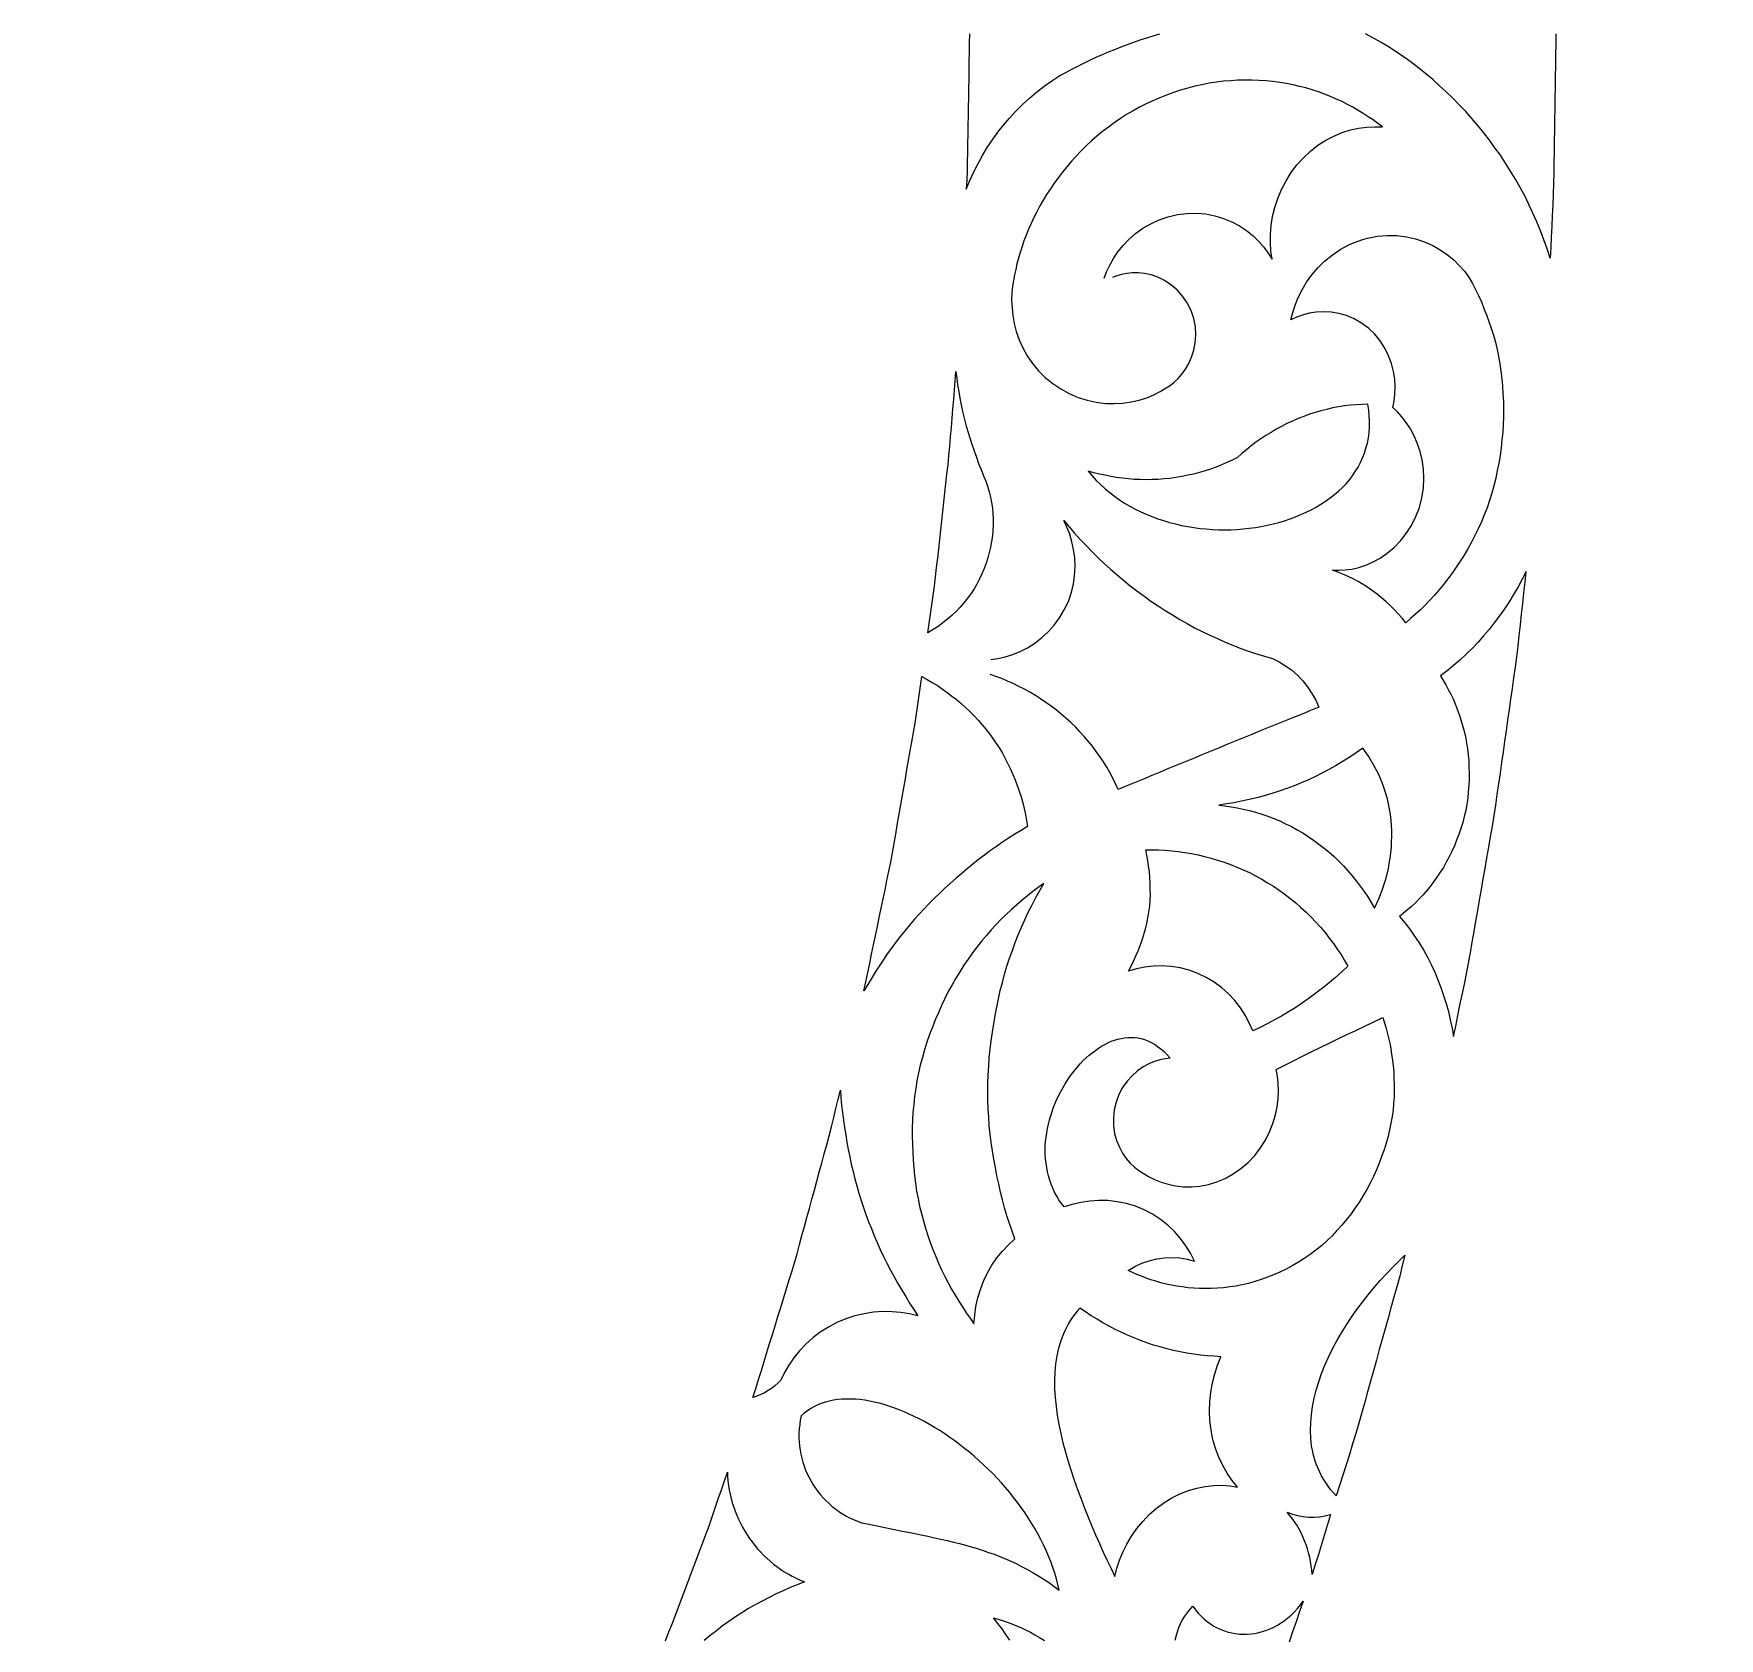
# Model space of a CAD drawing. Extents: x -1903 to -234, y -575 to 545.
# Drawn here: x -988.5 to -816.3, y -178.6 to -14.8 of the extents above; entities that cross this region are included whole.
import ezdxf

# ---------------------------------------------------------------- set-up
doc = ezdxf.new("R2010")
doc.units = 0
doc.layers.add('LAYER_1', color=18, linetype='CONTINUOUS')

msp = doc.modelspace()

# ---------------------------------------------------------------- linework, layer by layer
at = {"layer": 'LAYER_1'}
msp.add_lwpolyline([(-1342.91, 545.22, 0.414214), (-1902.91, -14.78, 0.414214), (-1342.91, -574.78, 0.414214), (-782.91, -14.78, 0.414214)], format="xyb", close=True, dxfattribs=at)
for points in [[(-892.91, -14.79), (-892.92, -15.72), (-892.94, -16.65), (-892.95, -17.59), (-892.97, -18.52), (-892.98, -19.45), (-893, -20.38), (-893.01, -21.32), (-893.03, -22.25), (-893.04, -23.18), (-893.06, -24.11), (-893.07, -25.05), (-893.09, -25.98), (-893.1, -26.91), (-893.12, -27.85), (-893.13, -28.78), (-893.17, -29.71), (-893.22, -30.64), (-892.85, -29.76), (-892.44, -28.9), (-892.02, -28.05), (-891.57, -27.22), (-891.08, -26.41), (-890.56, -25.62), (-890.01, -24.85), (-889.42, -24.11), (-888.81, -23.39), (-888.16, -22.69), (-887.48, -22.01), (-886.77, -21.37), (-886.04, -20.75), (-885.28, -20.15), (-884.49, -19.59), (-883.67, -19.06), (-883.06, -18.73), (-882.45, -18.4), (-881.83, -18.09), (-881.21, -17.78), (-880.59, -17.48), (-879.96, -17.19), (-879.32, -16.91), (-878.69, -16.63), (-878.05, -16.38), (-877.4, -16.12), (-876.75, -15.88), (-876.1, -15.63), (-875.45, -15.41), (-874.79, -15.19), (-874.13, -14.99), (-873.47, -14.78)], [(-833.01, -14.79), (-833.02, -15.88), (-833.04, -16.97), (-833.06, -18.06), (-833.07, -19.16), (-833.09, -20.25), (-833.11, -21.34), (-833.13, -22.43), (-833.14, -23.52), (-833.16, -24.61), (-833.18, -25.71), (-833.19, -26.8), (-833.21, -27.89), (-833.23, -28.98), (-833.25, -30.07), (-833.27, -31.16), (-833.33, -32.25), (-833.38, -33.34), (-833.43, -34.43), (-833.48, -35.52), (-833.53, -36.61), (-833.58, -37.7), (-833.9, -36.76), (-834.24, -35.83), (-834.59, -34.91), (-834.96, -34), (-835.35, -33.1), (-835.76, -32.22), (-836.19, -31.35), (-836.64, -30.49), (-837.12, -29.65), (-837.63, -28.82), (-838.15, -28), (-838.68, -27.2), (-839.23, -26.42), (-839.8, -25.65), (-840.38, -24.89), (-840.98, -24.16), (-841.6, -23.44), (-842.22, -22.73), (-842.87, -22.04), (-843.52, -21.37), (-844.2, -20.72), (-844.88, -20.09), (-845.58, -19.47), (-846.29, -18.87), (-847.02, -18.29), (-847.76, -17.73), (-848.51, -17.19), (-849.27, -16.67), (-850.05, -16.17), (-850.84, -15.69), (-851.64, -15.23), (-852.46, -14.78)], [(-879.14, -39.76), (-878.89, -39.09), (-878.57, -38.42), (-878.19, -37.74), (-877.74, -37.06), (-877.21, -36.41), (-876.61, -35.78), (-875.93, -35.19), (-875.19, -34.65), (-874.37, -34.18), (-873.51, -33.78), (-872.59, -33.47), (-871.65, -33.25), (-870.69, -33.13), (-869.72, -33.11), (-868.77, -33.19), (-867.84, -33.37), (-866.94, -33.64), (-866.1, -33.99), (-865.32, -34.41), (-864.6, -34.89), (-863.94, -35.43), (-863.36, -35.99), (-862.84, -36.59), (-862.39, -37.2), (-862, -37.82), (-862.11, -37), (-862.17, -36.15), (-862.17, -35.27), (-862.1, -34.36), (-861.95, -33.44), (-861.72, -32.52), (-861.41, -31.6), (-861.03, -30.69), (-860.56, -29.81), (-860.04, -28.97), (-859.45, -28.17), (-858.79, -27.44), (-858.08, -26.77), (-857.31, -26.17), (-856.51, -25.66), (-855.69, -25.23), (-854.84, -24.88), (-853.99, -24.61), (-853.15, -24.43), (-852.32, -24.32), (-851.51, -24.28), (-850.73, -24.3), (-851.2, -23.95), (-851.67, -23.59), (-852.17, -23.26), (-852.68, -22.92), (-853.21, -22.61), (-853.74, -22.29), (-854.3, -22), (-854.85, -21.71), (-855.44, -21.45), (-856.03, -21.18), (-856.64, -20.95), (-857.25, -20.72), (-857.89, -20.52), (-858.53, -20.32), (-859.19, -20.16), (-859.85, -19.99), (-860.53, -19.87), (-861.21, -19.75), (-861.91, -19.67), (-862.61, -19.58), (-863.32, -19.55), (-864.04, -19.51), (-864.76, -19.52), (-865.49, -19.53), (-866.22, -19.58), (-866.95, -19.64), (-867.68, -19.74), (-868.42, -19.84), (-869.15, -19.99), (-869.88, -20.15), (-870.61, -20.34), (-871.34, -20.54), (-872.05, -20.79), (-872.77, -21.04), (-873.47, -21.33), (-874.17, -21.62), (-874.85, -21.95), (-875.53, -22.29), (-876.19, -22.66), (-876.85, -23.04), (-877.48, -23.45), (-878.11, -23.87), (-878.71, -24.32), (-879.31, -24.77), (-879.88, -25.25), (-880.44, -25.73), (-880.97, -26.23), (-881.5, -26.74), (-882, -27.27), (-882.49, -27.8), (-882.94, -28.36), (-883.39, -28.91), (-883.81, -29.47), (-884.24, -30.04), (-884.63, -30.62), (-885.02, -31.2), (-885.37, -31.79), (-885.72, -32.37), (-886.03, -32.96), (-886.34, -33.56), (-886.61, -34.15), (-886.88, -34.74), (-887.11, -35.34), (-887.34, -35.93), (-887.53, -36.52), (-887.73, -37.11), (-887.89, -37.69), (-888.05, -38.28), (-888.17, -38.85), (-888.3, -39.42), (-888.4, -39.99), (-888.49, -40.55), (-888.56, -41.26), (-888.59, -42), (-888.55, -42.77), (-888.47, -43.56), (-888.33, -44.38), (-888.12, -45.2), (-887.83, -46.04), (-887.45, -46.86), (-887, -47.67), (-886.46, -48.45), (-885.84, -49.2), (-885.15, -49.88), (-884.39, -50.51), (-883.57, -51.06), (-882.7, -51.53), (-881.8, -51.92), (-880.88, -52.21), (-879.95, -52.42), (-879.02, -52.53), (-878.11, -52.56), (-877.23, -52.51), (-876.38, -52.39), (-875.57, -52.2), (-874.8, -51.95), (-874.08, -51.66), (-873.41, -51.32), (-872.8, -50.95), (-872.4, -50.69), (-872, -50.37), (-871.6, -49.99), (-871.21, -49.55), (-870.85, -49.04), (-870.51, -48.46), (-870.22, -47.81), (-869.99, -47.1), (-869.84, -46.34), (-869.78, -45.53), (-869.82, -44.7), (-869.99, -43.86), (-870.27, -43.05), (-870.66, -42.28), (-871.14, -41.57), (-871.7, -40.94), (-872.32, -40.41), (-872.98, -39.98), (-873.66, -39.65), (-874.34, -39.42), (-875.01, -39.28), (-875.66, -39.21), (-876.27, -39.21), (-876.84, -39.27), (-877.37, -39.37), (-877.85, -39.51), (-878.29, -39.68)], [(-890.72, -78.69), (-889.99, -78.58), (-889.24, -78.42), (-888.48, -78.18), (-887.72, -77.87), (-886.97, -77.48), (-886.23, -77.02), (-885.53, -76.47), (-884.86, -75.86), (-884.25, -75.17), (-883.69, -74.42), (-883.21, -73.62), (-882.8, -72.78), (-882.51, -71.9), (-882.29, -71), (-882.16, -70.1), (-882.12, -69.2), (-882.15, -68.32), (-882.26, -67.47), (-882.43, -66.66), (-882.66, -65.89), (-882.94, -65.17), (-883.26, -64.5), (-882.71, -65.15), (-882.16, -65.8), (-881.58, -66.43), (-880.99, -67.06), (-880.38, -67.68), (-879.77, -68.29), (-879.14, -68.88), (-878.5, -69.47), (-877.83, -70.04), (-877.17, -70.6), (-876.48, -71.15), (-875.79, -71.69), (-875.08, -72.2), (-874.37, -72.72), (-873.64, -73.2), (-872.91, -73.69), (-872.16, -74.14), (-871.42, -74.59), (-870.66, -75.01), (-869.9, -75.44), (-869.13, -75.82), (-868.36, -76.21), (-867.57, -76.56), (-866.79, -76.92), (-865.99, -77.23), (-865.2, -77.55), (-864.39, -77.83), (-863.59, -78.11), (-862.77, -78.36), (-861.96, -78.6), (-861.28, -78.93), (-860.62, -79.32), (-859.99, -79.77), (-859.4, -80.29), (-858.85, -80.86), (-858.36, -81.48), (-857.92, -82.15), (-857.54, -82.84), (-857.22, -83.56), (-858.07, -83.91), (-858.93, -84.26), (-859.79, -84.61), (-860.65, -84.95), (-861.5, -85.29), (-862.36, -85.63), (-863.21, -85.99), (-864.07, -86.34), (-864.92, -86.69), (-865.77, -87.03), (-866.62, -87.38), (-867.47, -87.73), (-868.32, -88.08), (-869.17, -88.43), (-870.01, -88.79), (-870.86, -89.14), (-871.71, -89.49), (-872.57, -89.83), (-873.42, -90.19), (-874.28, -90.54), (-875.13, -90.9), (-875.99, -91.25), (-876.84, -91.6), (-877.7, -91.95), (-877.98, -91.37), (-878.25, -90.8), (-878.57, -90.24), (-878.88, -89.68), (-879.22, -89.14), (-879.57, -88.59), (-879.95, -88.07), (-880.34, -87.54), (-880.76, -87.04), (-881.18, -86.54), (-881.63, -86.06), (-882.08, -85.58), (-882.56, -85.13), (-883.04, -84.68), (-883.54, -84.26), (-884.04, -83.84), (-884.56, -83.45), (-885.09, -83.07), (-885.63, -82.71), (-886.17, -82.36), (-886.73, -82.04), (-887.29, -81.71), (-887.86, -81.43), (-888.43, -81.14), (-889.01, -80.89), (-889.6, -80.64), (-890.19, -80.43), (-890.78, -80.21)], [(-923.93, -178.9), (-923.59, -178), (-923.24, -177.09), (-922.9, -176.19), (-922.56, -175.28), (-922.22, -174.38), (-921.88, -173.48), (-921.54, -172.57), (-921.2, -171.67), (-920.86, -170.77), (-920.51, -169.86), (-920.17, -168.96), (-919.83, -168.05), (-919.49, -167.15), (-919.18, -166.24), (-918.87, -165.32), (-918.55, -164.41), (-918.24, -163.49), (-917.93, -162.58), (-917.62, -161.67), (-917.6, -162.13), (-917.56, -162.58), (-917.5, -163.04), (-917.43, -163.49), (-917.34, -163.93), (-917.24, -164.37), (-917.12, -164.81), (-916.98, -165.24), (-916.83, -165.66), (-916.66, -166.08), (-916.48, -166.49), (-916.28, -166.9), (-916.07, -167.3), (-915.85, -167.69), (-915.61, -168.07), (-915.35, -168.44), (-915.09, -168.81), (-914.82, -169.16), (-914.53, -169.5), (-914.23, -169.83), (-913.92, -170.16), (-913.6, -170.47), (-913.26, -170.77), (-912.92, -171.06), (-912.56, -171.33), (-912.19, -171.6), (-911.81, -171.85), (-911.42, -172.08), (-911.01, -172.31), (-910.6, -172.51), (-910.18, -172.71), (-909.75, -172.89), (-910.48, -173.18), (-911.21, -173.47), (-911.93, -173.79), (-912.65, -174.12), (-913.36, -174.48), (-914.07, -174.84), (-914.77, -175.23), (-915.46, -175.62), (-916.13, -176.05), (-916.81, -176.47), (-917.46, -176.93), (-918.12, -177.39), (-918.75, -177.88), (-919.38, -178.37), (-919.99, -178.88)], [(-871.88, -178.85), (-871.73, -178.19), (-871.51, -177.55), (-871.23, -176.94), (-870.89, -176.37), (-870.5, -175.85), (-870.08, -175.38), (-869.82, -175.74), (-869.54, -176.08), (-869.25, -176.39), (-868.94, -176.68), (-868.62, -176.94), (-868.29, -177.18), (-867.95, -177.4), (-867.6, -177.59), (-867.23, -177.75), (-866.86, -177.89), (-866.49, -178.01), (-866.1, -178.1), (-865.72, -178.17), (-865.33, -178.21), (-864.93, -178.23), (-864.54, -178.22), (-864.14, -178.19), (-863.74, -178.14), (-863.35, -178.06), (-862.96, -177.96), (-862.57, -177.83), (-862.18, -177.68), (-861.81, -177.5), (-861.43, -177.3), (-861.07, -177.08), (-860.71, -176.83), (-860.37, -176.56), (-860.03, -176.27), (-859.71, -175.95), (-859.4, -175.61), (-859.1, -175.24), (-858.82, -174.85), (-859.18, -175.9), (-859.54, -176.95), (-859.89, -177.99), (-860.25, -179.04)], [(-888.78, -178.83), (-889.17, -178.25), (-889.57, -177.67), (-890, -177.12), (-890.43, -176.56), (-889.51, -176.83), (-888.58, -177.16), (-888.11, -177.36), (-887.64, -177.56), (-887.16, -177.79), (-886.68, -178.02), (-886.21, -178.29), (-885.73, -178.56), (-885.25, -178.86)]]:
    msp.add_lwpolyline(points, dxfattribs=at)
for points in [[(-860.06, -44.01), (-859.88, -43.26), (-859.63, -42.49), (-859.32, -41.71), (-858.93, -40.94), (-858.47, -40.17), (-857.94, -39.41), (-857.32, -38.69), (-856.63, -38.01), (-855.86, -37.38), (-855.03, -36.83), (-854.14, -36.35), (-853.67, -36.15), (-853.2, -35.95), (-852.72, -35.81), (-852.23, -35.66), (-851.73, -35.56), (-851.24, -35.47), (-850.74, -35.42), (-850.24, -35.38), (-849.24, -35.39), (-848.27, -35.51), (-847.33, -35.73), (-846.44, -36.03), (-845.59, -36.4), (-844.81, -36.85), (-844.09, -37.35), (-843.43, -37.89), (-842.84, -38.47), (-842.31, -39.08), (-841.85, -39.7), (-841.53, -40.3), (-841.21, -40.9), (-840.91, -41.53), (-840.62, -42.17), (-840.35, -42.83), (-840.08, -43.49), (-839.84, -44.18), (-839.6, -44.86), (-839.38, -45.57), (-839.17, -46.29), (-839.01, -47.02), (-838.86, -47.75), (-838.74, -48.5), (-838.62, -49.25), (-838.54, -50.02), (-838.46, -50.78), (-838.41, -51.56), (-838.37, -52.34), (-838.37, -53.12), (-838.36, -53.91), (-838.4, -54.7), (-838.44, -55.48), (-838.52, -56.27), (-838.59, -57.06), (-838.71, -57.85), (-838.83, -58.63), (-838.99, -59.4), (-839.14, -60.18), (-839.34, -60.94), (-839.54, -61.7), (-839.78, -62.45), (-840.04, -63.19), (-840.33, -63.92), (-840.62, -64.64), (-840.95, -65.34), (-841.28, -66.03), (-841.64, -66.71), (-842, -67.38), (-842.39, -68.02), (-842.78, -68.66), (-843.19, -69.27), (-843.61, -69.88), (-844.05, -70.46), (-844.48, -71.04), (-844.94, -71.58), (-845.4, -72.12), (-845.88, -72.62), (-846.35, -73.13), (-846.84, -73.6), (-847.33, -74.06), (-847.84, -74.5), (-848.34, -74.93), (-848.72, -74.47), (-849.1, -74.02), (-849.51, -73.59), (-849.92, -73.17), (-850.36, -72.77), (-850.8, -72.38), (-851.26, -72.02), (-851.73, -71.66), (-852.21, -71.34), (-852.7, -71.02), (-853.21, -70.73), (-853.71, -70.45), (-854.23, -70.2), (-854.75, -69.96), (-855.28, -69.76), (-855.82, -69.56), (-855.19, -69.57), (-854.53, -69.54), (-853.84, -69.45), (-853.14, -69.28), (-852.41, -69.05), (-851.68, -68.73), (-850.94, -68.33), (-850.23, -67.84), (-849.54, -67.25), (-848.89, -66.58), (-848.29, -65.82), (-847.76, -64.99), (-847.32, -64.1), (-846.95, -63.16), (-846.69, -62.19), (-846.53, -61.2), (-846.49, -60.21), (-846.54, -59.25), (-846.67, -58.31), (-846.88, -57.43), (-847.16, -56.6), (-847.49, -55.83), (-847.87, -55.12), (-848.29, -54.49), (-848.73, -53.92), (-849.19, -53.41), (-849.66, -52.97), (-849.53, -52.3), (-849.45, -51.6), (-849.43, -50.85), (-849.47, -50.07), (-849.6, -49.27), (-849.8, -48.47), (-850.09, -47.67), (-850.47, -46.89), (-850.94, -46.15), (-851.5, -45.47), (-852.14, -44.86), (-852.85, -44.34), (-853.6, -43.91), (-854.38, -43.57), (-855.17, -43.34), (-855.96, -43.21), (-856.74, -43.17), (-857.49, -43.21), (-858.2, -43.33), (-858.87, -43.51), (-859.49, -43.74)], [(-894.29, -49.26), (-894.2, -49.95), (-894.12, -50.64), (-894, -51.33), (-893.88, -52.01), (-893.74, -52.69), (-893.6, -53.37), (-893.43, -54.05), (-893.26, -54.72), (-893.06, -55.39), (-892.87, -56.05), (-892.64, -56.71), (-892.42, -57.37), (-892.19, -58.01), (-891.96, -58.66), (-891.71, -59.29), (-891.45, -59.93), (-891.23, -60.46), (-891.04, -61), (-890.88, -61.55), (-890.74, -62.1), (-890.64, -62.66), (-890.56, -63.22), (-890.5, -63.79), (-890.48, -64.36), (-890.48, -64.93), (-890.51, -65.5), (-890.56, -66.07), (-890.64, -66.64), (-890.74, -67.2), (-890.87, -67.76), (-891.02, -68.32), (-891.2, -68.86), (-891.4, -69.41), (-891.62, -69.94), (-891.87, -70.46), (-892.14, -70.98), (-892.43, -71.48), (-892.75, -71.97), (-893.1, -72.44), (-893.47, -72.9), (-893.86, -73.35), (-894.27, -73.78), (-894.7, -74.19), (-895.15, -74.58), (-895.62, -74.96), (-896.11, -75.31), (-896.61, -75.64), (-897.14, -75.95), (-897, -75), (-896.87, -74.05), (-896.73, -73.1), (-896.6, -72.15), (-896.46, -71.21), (-896.36, -70.25), (-896.25, -69.3), (-896.14, -68.35), (-896.04, -67.39), (-895.93, -66.44), (-895.83, -65.49), (-895.72, -64.53), (-895.62, -63.58), (-895.51, -62.63), (-895.41, -61.68), (-895.3, -60.72), (-895.2, -59.77), (-895.09, -58.82), (-894.99, -57.86), (-894.89, -56.91), (-894.82, -55.95), (-894.74, -55), (-894.66, -54.04), (-894.59, -53.09), (-894.51, -52.13), (-894.44, -51.17), (-894.36, -50.22)], [(-880.77, -59.46), (-880.37, -59.94), (-879.95, -60.4), (-879.5, -60.83), (-879.05, -61.25), (-878.57, -61.65), (-878.08, -62.02), (-877.57, -62.38), (-877.05, -62.72), (-876.51, -63.03), (-875.97, -63.33), (-875.41, -63.6), (-874.84, -63.86), (-874.26, -64.1), (-873.67, -64.31), (-873.07, -64.51), (-872.46, -64.69), (-871.85, -64.85), (-871.23, -64.99), (-870.61, -65.11), (-869.98, -65.21), (-869.35, -65.3), (-868.72, -65.36), (-868.09, -65.4), (-867.46, -65.43), (-866.82, -65.44), (-866.19, -65.43), (-865.56, -65.4), (-864.94, -65.35), (-864.32, -65.29), (-863.7, -65.2), (-863.09, -65.1), (-862.48, -64.98), (-861.89, -64.84), (-861.3, -64.69), (-860.72, -64.52), (-860.15, -64.33), (-859.59, -64.12), (-859.05, -63.89), (-858.51, -63.65), (-857.99, -63.39), (-857.49, -63.12), (-857, -62.83), (-856.53, -62.52), (-856.07, -62.19), (-855.63, -61.85), (-855.21, -61.5), (-854.81, -61.13), (-854.44, -60.74), (-854.1, -60.33), (-853.78, -59.92), (-853.49, -59.48), (-853.21, -59.03), (-852.97, -58.57), (-852.75, -58.09), (-852.56, -57.6), (-852.4, -57.1), (-852.26, -56.58), (-852.16, -56.05), (-852.09, -55.51), (-852.04, -54.96), (-852.04, -54.39), (-852.06, -53.81), (-852.12, -53.22), (-852.22, -52.62), (-852.81, -52.64), (-853.41, -52.67), (-854.01, -52.73), (-854.61, -52.8), (-855.21, -52.9), (-855.81, -53), (-856.41, -53.15), (-857, -53.29), (-857.59, -53.47), (-858.18, -53.65), (-858.76, -53.87), (-859.34, -54.08), (-859.91, -54.34), (-860.47, -54.59), (-861.02, -54.88), (-861.57, -55.17), (-862.1, -55.49), (-862.63, -55.81), (-863.14, -56.16), (-863.65, -56.5), (-864.13, -56.88), (-864.61, -57.26), (-865.07, -57.66), (-865.53, -58.06), (-866.06, -58.32), (-866.6, -58.58), (-867.15, -58.81), (-867.7, -59.04), (-868.27, -59.24), (-868.84, -59.43), (-869.42, -59.59), (-870.01, -59.75), (-870.61, -59.88), (-871.21, -60.01), (-871.81, -60.1), (-872.42, -60.19), (-873.03, -60.24), (-873.64, -60.29), (-874.25, -60.31), (-874.86, -60.33), (-875.46, -60.31), (-876.07, -60.29), (-876.67, -60.24), (-877.27, -60.18), (-877.87, -60.09), (-878.46, -60.01), (-879.05, -59.88), (-879.63, -59.76), (-880.2, -59.61)], [(-836.03, -69.71), (-836.44, -70.5), (-836.87, -71.28), (-837.32, -72.04), (-837.79, -72.79), (-838.27, -73.52), (-838.78, -74.24), (-839.3, -74.94), (-839.83, -75.62), (-840.39, -76.28), (-840.96, -76.92), (-841.55, -77.55), (-842.16, -78.16), (-842.8, -78.74), (-843.45, -79.31), (-844.12, -79.85), (-844.8, -80.37), (-844.25, -81.26), (-844, -81.74), (-843.74, -82.22), (-843.51, -82.72), (-843.28, -83.23), (-843.08, -83.77), (-842.87, -84.3), (-842.7, -84.86), (-842.53, -85.43), (-842.39, -86.01), (-842.25, -86.59), (-842.15, -87.2), (-842.04, -87.8), (-841.98, -88.42), (-841.91, -89.04), (-841.89, -89.67), (-841.86, -90.3), (-841.88, -90.93), (-841.89, -91.57), (-841.95, -92.2), (-842.01, -92.84), (-842.1, -93.47), (-842.2, -94.1), (-842.36, -94.72), (-842.52, -95.34), (-842.71, -95.95), (-842.91, -96.55), (-843.14, -97.14), (-843.37, -97.72), (-843.64, -98.28), (-843.91, -98.85), (-844.2, -99.38), (-844.5, -99.92), (-844.83, -100.42), (-845.15, -100.92), (-845.5, -101.4), (-845.85, -101.87), (-846.22, -102.3), (-846.59, -102.74), (-846.97, -103.14), (-847.36, -103.54), (-847.76, -103.91), (-848.16, -104.27), (-848.97, -104.93), (-848.44, -105.57), (-847.93, -106.24), (-847.44, -106.93), (-846.98, -107.63), (-846.53, -108.35), (-846.12, -109.09), (-845.73, -109.84), (-845.37, -110.61), (-845.05, -111.39), (-844.74, -112.18), (-844.47, -112.99), (-844.21, -113.81), (-843.99, -114.64), (-843.79, -115.49), (-843.61, -116.34), (-843.46, -117.2), (-843.24, -116.13), (-843.02, -115.06), (-842.8, -113.99), (-842.57, -112.92), (-842.35, -111.85), (-842.13, -110.78), (-841.93, -109.71), (-841.74, -108.63), (-841.55, -107.55), (-841.36, -106.48), (-841.18, -105.4), (-840.99, -104.32), (-840.8, -103.25), (-840.61, -102.17), (-840.43, -101.09), (-840.24, -100.02), (-840.05, -98.94), (-839.86, -97.86), (-839.67, -96.79), (-839.49, -95.71), (-839.3, -94.63), (-839.14, -93.55), (-838.99, -92.47), (-838.83, -91.39), (-838.68, -90.3), (-838.53, -89.22), (-838.37, -88.14), (-838.22, -87.06), (-838.06, -85.98), (-837.91, -84.89), (-837.76, -83.81), (-837.6, -82.73), (-837.45, -81.65), (-837.29, -80.57), (-837.14, -79.48), (-836.99, -78.4), (-836.87, -77.31), (-836.75, -76.23), (-836.63, -75.14), (-836.51, -74.06), (-836.39, -72.97), (-836.27, -71.88), (-836.15, -70.8)], [(-897.77, -80.44), (-897.23, -80.73), (-896.7, -81.04), (-896.18, -81.36), (-895.67, -81.7), (-895.18, -82.05), (-894.69, -82.42), (-894.21, -82.79), (-893.75, -83.19), (-893.3, -83.59), (-892.86, -84.01), (-892.43, -84.44), (-892.02, -84.88), (-891.62, -85.33), (-891.23, -85.8), (-890.85, -86.27), (-890.5, -86.76), (-890.16, -87.25), (-889.84, -87.76), (-889.54, -88.27), (-889.24, -88.8), (-888.97, -89.33), (-888.7, -89.88), (-888.46, -90.43), (-888.23, -90.99), (-888.01, -91.56), (-887.81, -92.14), (-887.63, -92.72), (-887.46, -93.31), (-887.31, -93.91), (-887.18, -94.52), (-887.06, -95.13), (-886.96, -95.74), (-887.61, -96.14), (-888.26, -96.53), (-888.9, -96.94), (-889.53, -97.35), (-890.15, -97.78), (-890.76, -98.21), (-891.36, -98.67), (-891.96, -99.12), (-892.54, -99.59), (-893.13, -100.06), (-893.69, -100.54), (-894.27, -101.03), (-894.83, -101.53), (-895.4, -102.03), (-895.94, -102.55), (-896.48, -103.07), (-897.01, -103.61), (-897.53, -104.15), (-898.03, -104.7), (-898.53, -105.25), (-899.02, -105.82), (-899.5, -106.39), (-899.96, -106.98), (-900.42, -107.56), (-900.86, -108.16), (-901.3, -108.76), (-901.72, -109.38), (-902.13, -109.99), (-902.53, -110.62), (-902.92, -111.25), (-903.29, -111.89), (-903.67, -112.54), (-903.47, -111.6), (-903.28, -110.66), (-903.08, -109.72), (-902.89, -108.78), (-902.69, -107.84), (-902.5, -106.9), (-902.3, -105.96), (-902.11, -105.02), (-901.91, -104.08), (-901.72, -103.14), (-901.52, -102.2), (-901.33, -101.26), (-901.13, -100.32), (-900.94, -99.38), (-900.76, -98.43), (-900.6, -97.49), (-900.43, -96.54), (-900.27, -95.59), (-900.1, -94.65), (-899.94, -93.7), (-899.77, -92.76), (-899.61, -91.81), (-899.44, -90.86), (-899.28, -89.92), (-899.11, -88.97), (-898.95, -88.03), (-898.78, -87.08), (-898.62, -86.13), (-898.45, -85.19), (-898.32, -84.24), (-898.18, -83.29), (-898.04, -82.34), (-897.91, -81.39)], [(-867.44, -93.55), (-866.81, -93.64), (-866.18, -93.72), (-865.55, -93.84), (-864.93, -93.96), (-864.3, -94.12), (-863.67, -94.28), (-863.05, -94.48), (-862.43, -94.69), (-861.82, -94.93), (-861.21, -95.18), (-860.62, -95.46), (-860.02, -95.75), (-859.44, -96.08), (-858.86, -96.4), (-858.3, -96.77), (-857.75, -97.14), (-857.21, -97.54), (-856.68, -97.94), (-856.17, -98.38), (-855.66, -98.82), (-855.18, -99.29), (-854.7, -99.77), (-854.25, -100.27), (-853.81, -100.77), (-853.39, -101.3), (-852.98, -101.83), (-852.6, -102.38), (-852.22, -102.93), (-851.87, -103.5), (-851.53, -104.07), (-851.09, -103.13), (-850.7, -102.15), (-850.38, -101.12), (-850.11, -100.06), (-850.02, -99.52), (-849.92, -98.97), (-849.86, -98.42), (-849.8, -97.86), (-849.78, -97.31), (-849.76, -96.75), (-849.77, -96.19), (-849.79, -95.63), (-849.84, -95.08), (-849.9, -94.52), (-849.99, -93.98), (-850.09, -93.44), (-850.21, -92.91), (-850.36, -92.38), (-850.54, -91.86), (-850.72, -91.35), (-851.14, -90.37), (-851.62, -89.44), (-852.15, -88.57), (-852.73, -87.76), (-853.39, -88.21), (-854.06, -88.66), (-854.74, -89.08), (-855.43, -89.5), (-856.13, -89.89), (-856.83, -90.27), (-857.55, -90.62), (-858.27, -90.97), (-859.01, -91.29), (-859.75, -91.6), (-860.5, -91.87), (-861.26, -92.14), (-862.03, -92.38), (-862.79, -92.61), (-863.56, -92.81), (-864.33, -93), (-865.11, -93.16), (-865.89, -93.32), (-866.66, -93.44)], [(-874.9, -98.11), (-874.24, -98.12), (-873.58, -98.13), (-872.91, -98.17), (-872.24, -98.22), (-871.57, -98.3), (-870.9, -98.39), (-870.23, -98.51), (-869.55, -98.64), (-868.89, -98.8), (-868.22, -98.97), (-867.55, -99.17), (-866.89, -99.38), (-866.24, -99.63), (-865.58, -99.88), (-864.94, -100.16), (-864.3, -100.45), (-863.68, -100.78), (-863.05, -101.11), (-862.45, -101.48), (-861.85, -101.85), (-861.26, -102.26), (-860.68, -102.66), (-860.13, -103.1), (-859.57, -103.54), (-859.04, -104.02), (-858.51, -104.49), (-858.01, -105), (-857.52, -105.5), (-857.05, -106.04), (-856.58, -106.57), (-856.15, -107.13), (-855.71, -107.68), (-855.33, -108.26), (-854.94, -108.83), (-854.59, -109.42), (-854.25, -110.02), (-854.88, -110.59), (-855.51, -111.17), (-856.17, -111.71), (-856.83, -112.26), (-857.51, -112.77), (-858.19, -113.28), (-858.89, -113.75), (-859.58, -114.23), (-860.3, -114.66), (-861.02, -115.1), (-861.75, -115.5), (-862.48, -115.9), (-863.22, -116.26), (-863.97, -116.62), (-864.32, -115.81), (-864.74, -115.02), (-865.23, -114.25), (-865.8, -113.52), (-866.44, -112.83), (-867.14, -112.21), (-867.91, -111.64), (-868.72, -111.16), (-869.58, -110.75), (-870.47, -110.43), (-871.38, -110.19), (-872.3, -110.04), (-873.22, -109.98), (-874.12, -110.01), (-875, -110.1), (-875.85, -110.27), (-876.67, -110.51), (-876.4, -110), (-876.14, -109.49), (-875.9, -108.96), (-875.67, -108.44), (-875.46, -107.89), (-875.26, -107.34), (-875.1, -106.77), (-874.93, -106.21), (-874.8, -105.64), (-874.67, -105.06), (-874.58, -104.48), (-874.49, -103.89), (-874.46, -103.3), (-874.42, -102.71), (-874.43, -102.13), (-874.43, -101.54), (-874.47, -100.96), (-874.52, -100.38), (-874.6, -99.8), (-874.67, -99.23), (-874.79, -98.67)], [(-885.32, -101.56), (-885.87, -101.97), (-886.43, -102.38), (-886.98, -102.82), (-887.53, -103.26), (-888.07, -103.74), (-888.61, -104.21), (-889.14, -104.72), (-889.66, -105.22), (-890.17, -105.76), (-890.68, -106.3), (-891.17, -106.87), (-891.66, -107.44), (-892.13, -108.05), (-892.59, -108.65), (-893.03, -109.28), (-893.47, -109.91), (-893.88, -110.57), (-894.3, -111.23), (-894.68, -111.92), (-895.06, -112.61), (-895.4, -113.32), (-895.75, -114.03), (-896.06, -114.77), (-896.4, -115.5), (-896.69, -116.25), (-896.99, -117), (-897.24, -117.77), (-897.5, -118.54), (-897.71, -119.32), (-897.92, -120.11), (-898.09, -120.91), (-898.26, -121.7), (-898.39, -122.51), (-898.51, -123.31), (-898.59, -124.12), (-898.68, -124.94), (-898.71, -125.75), (-898.75, -126.56), (-898.74, -127.38), (-898.73, -128.19), (-898.69, -129), (-898.66, -129.8), (-898.59, -130.6), (-898.52, -131.4), (-898.41, -132.18), (-898.3, -132.97), (-898.14, -133.74), (-897.99, -134.52), (-897.8, -135.27), (-897.61, -136.03), (-897.39, -136.77), (-897.16, -137.51), (-896.9, -138.23), (-896.64, -138.95), (-896.35, -139.64), (-896.06, -140.34), (-895.74, -141.01), (-895.43, -141.69), (-895.08, -142.33), (-894.74, -142.98), (-894.37, -143.6), (-894, -144.22), (-893.62, -144.81), (-893.23, -145.4), (-892.84, -145.96), (-892.44, -146.52), (-892.36, -145.65), (-892.24, -144.76), (-892.04, -143.88), (-891.78, -143.01), (-891.45, -142.16), (-891.06, -141.33), (-890.6, -140.55), (-890.09, -139.8), (-889.53, -139.1), (-888.92, -138.45), (-888.27, -137.85), (-888.55, -137.07), (-888.82, -136.29), (-889.07, -135.49), (-889.31, -134.7), (-889.52, -133.88), (-889.73, -133.07), (-889.91, -132.24), (-890.09, -131.42), (-890.25, -130.58), (-890.41, -129.73), (-890.55, -128.88), (-890.68, -128.03), (-890.77, -127.16), (-890.87, -126.3), (-890.93, -125.44), (-890.99, -124.57), (-891.01, -123.7), (-891.03, -122.83), (-891.01, -121.96), (-890.99, -121.09), (-890.93, -120.22), (-890.88, -119.35), (-890.78, -118.49), (-890.68, -117.62), (-890.55, -116.76), (-890.42, -115.91), (-890.27, -115.05), (-890.12, -114.19), (-889.94, -113.35), (-889.76, -112.5), (-889.54, -111.67), (-889.32, -110.83), (-889.07, -110.02), (-888.81, -109.2), (-888.52, -108.39), (-888.23, -107.59), (-887.91, -106.81), (-887.59, -106.02), (-887.24, -105.26), (-886.89, -104.49), (-886.51, -103.75), (-886.12, -103), (-885.72, -102.28)], [(-872.39, -119.4), (-872.9, -119.46), (-873.44, -119.57), (-874, -119.74), (-874.58, -119.98), (-875.17, -120.3), (-875.74, -120.7), (-876.29, -121.19), (-876.8, -121.76), (-877.26, -122.41), (-877.63, -123.12), (-877.92, -123.89), (-878.11, -124.69), (-878.2, -125.5), (-878.18, -126.31), (-878.07, -127.09), (-877.87, -127.82), (-877.59, -128.5), (-877.26, -129.11), (-876.88, -129.66), (-876.47, -130.13), (-876.04, -130.53), (-875.6, -130.87), (-875.16, -131.15), (-874.6, -131.48), (-873.99, -131.79), (-873.32, -132.06), (-872.61, -132.28), (-871.85, -132.44), (-871.06, -132.53), (-870.23, -132.54), (-869.37, -132.47), (-868.5, -132.3), (-867.64, -132.04), (-866.78, -131.68), (-865.96, -131.22), (-865.17, -130.67), (-864.44, -130.04), (-863.77, -129.34), (-863.18, -128.57), (-862.67, -127.76), (-862.24, -126.92), (-861.9, -126.06), (-861.64, -125.2), (-861.46, -124.36), (-861.36, -123.53), (-861.32, -122.73), (-861.36, -121.96), (-861.45, -121.24), (-861.59, -120.55), (-860.69, -120.11), (-859.79, -119.66), (-858.89, -119.21), (-857.99, -118.76), (-857.08, -118.32), (-856.17, -117.88), (-855.27, -117.43), (-854.36, -116.99), (-853.44, -116.56), (-852.53, -116.12), (-851.61, -115.69), (-850.69, -115.25), (-850.37, -116.25), (-850.24, -116.78), (-850.1, -117.31), (-849.98, -117.87), (-849.87, -118.42), (-849.78, -119.01), (-849.69, -119.59), (-849.63, -120.2), (-849.57, -120.8), (-849.55, -121.43), (-849.52, -122.06), (-849.53, -122.71), (-849.54, -123.36), (-849.59, -124.02), (-849.64, -124.69), (-849.74, -125.37), (-849.85, -126.04), (-850, -126.72), (-850.15, -127.4), (-850.35, -128.09), (-850.55, -128.77), (-850.8, -129.46), (-851.04, -130.14), (-851.34, -130.81), (-851.63, -131.49), (-851.97, -132.15), (-852.31, -132.8), (-852.69, -133.44), (-853.07, -134.08), (-853.5, -134.7), (-853.93, -135.31), (-854.4, -135.89), (-854.86, -136.47), (-855.37, -137.01), (-855.87, -137.55), (-856.41, -138.05), (-856.95, -138.55), (-857.52, -139), (-858.09, -139.46), (-858.7, -139.86), (-859.3, -140.25), (-859.93, -140.6), (-860.55, -140.95), (-861.19, -141.25), (-861.83, -141.54), (-862.47, -141.78), (-863.11, -142.02), (-863.76, -142.21), (-864.4, -142.4), (-865.05, -142.54), (-865.69, -142.68), (-866.32, -142.77), (-866.95, -142.86), (-867.58, -142.9), (-868.2, -142.94), (-868.81, -142.94), (-869.41, -142.94), (-870, -142.89), (-870.59, -142.85), (-871.16, -142.77), (-871.73, -142.7), (-872.27, -142.58), (-872.82, -142.47), (-873.34, -142.33), (-873.86, -142.19), (-874.36, -142.03), (-874.85, -141.86), (-875.33, -141.67), (-875.8, -141.48), (-876.69, -141.07), (-876.01, -140.68), (-875.29, -140.35), (-874.54, -140.09), (-873.77, -139.9), (-872.98, -139.79), (-872.19, -139.76), (-871.41, -139.8), (-870.65, -139.93), (-869.92, -140.12), (-870.32, -139.33), (-870.79, -138.56), (-871.34, -137.81), (-871.95, -137.11), (-872.64, -136.46), (-873.38, -135.87), (-874.19, -135.34), (-875.04, -134.9), (-875.94, -134.53), (-876.87, -134.25), (-877.81, -134.06), (-878.75, -133.95), (-879.69, -133.93), (-880.62, -134), (-881.53, -134.13), (-882.4, -134.34), (-883.23, -134.6), (-883.51, -134.24), (-883.76, -133.86), (-883.99, -133.48), (-884.2, -133.08), (-884.38, -132.68), (-884.55, -132.27), (-884.7, -131.85), (-884.82, -131.43), (-884.93, -131), (-885.01, -130.57), (-885.08, -130.13), (-885.12, -129.69), (-885.15, -129.25), (-885.16, -128.81), (-885.15, -128.36), (-885.12, -127.92), (-885.07, -127.47), (-885.01, -127.03), (-884.93, -126.59), (-884.84, -126.15), (-884.73, -125.71), (-884.6, -125.28), (-884.31, -124.42), (-883.96, -123.59), (-883.56, -122.79), (-883.12, -122.02), (-882.64, -121.28), (-882.11, -120.59), (-881.56, -119.95), (-881.27, -119.65), (-880.97, -119.37), (-880.67, -119.1), (-880.36, -118.84), (-880.04, -118.61), (-879.72, -118.39), (-879.4, -118.18), (-879.08, -118), (-878.75, -117.83), (-878.42, -117.68), (-878.09, -117.56), (-877.75, -117.46), (-877.42, -117.38), (-877.08, -117.32), (-876.73, -117.29), (-876.39, -117.28), (-876.05, -117.29), (-875.71, -117.34), (-875.36, -117.41), (-875.02, -117.51), (-874.68, -117.64), (-874.35, -117.79), (-874.01, -117.98), (-873.68, -118.2), (-873.35, -118.45), (-873.03, -118.73), (-872.71, -119.05)], [(-906.08, -122.67), (-906.02, -123.43), (-905.96, -124.2), (-905.86, -124.96), (-905.77, -125.72), (-905.65, -126.48), (-905.54, -127.24), (-905.41, -127.99), (-905.28, -128.74), (-905.13, -129.49), (-904.98, -130.23), (-904.79, -130.97), (-904.61, -131.72), (-904.41, -132.45), (-904.2, -133.19), (-903.96, -133.92), (-903.73, -134.65), (-903.47, -135.37), (-903.21, -136.1), (-902.92, -136.81), (-902.63, -137.53), (-902.32, -138.24), (-902.01, -138.95), (-901.67, -139.64), (-901.33, -140.35), (-900.97, -141.04), (-900.6, -141.73), (-900.21, -142.41), (-899.82, -143.09), (-899.41, -143.75), (-899.02, -144.42), (-898.59, -145.07), (-898.17, -145.73), (-899.02, -145.52), (-899.9, -145.37), (-900.81, -145.29), (-901.74, -145.28), (-902.69, -145.35), (-903.65, -145.5), (-904.6, -145.72), (-905.53, -146.03), (-906.44, -146.41), (-907.31, -146.86), (-908.13, -147.38), (-908.91, -147.97), (-909.62, -148.6), (-910.27, -149.28), (-910.85, -150), (-911.36, -150.75), (-911.8, -151.51), (-912.17, -152.29), (-912.47, -152.59), (-912.79, -152.86), (-913.12, -153.12), (-913.47, -153.35), (-913.84, -153.57), (-914.21, -153.75), (-914.6, -153.92), (-915.01, -154.05), (-914.72, -153.14), (-914.43, -152.22), (-914.15, -151.3), (-913.87, -150.39), (-913.59, -149.47), (-913.31, -148.55), (-913.02, -147.63), (-912.74, -146.72), (-912.46, -145.8), (-912.18, -144.88), (-911.9, -143.96), (-911.61, -143.05), (-911.33, -142.13), (-911.05, -141.21), (-910.77, -140.29), (-910.51, -139.37), (-910.26, -138.44), (-910.01, -137.51), (-909.75, -136.59), (-909.5, -135.66), (-909.25, -134.74), (-909, -133.81), (-908.74, -132.88), (-908.49, -131.96), (-908.24, -131.03), (-907.98, -130.11), (-907.73, -129.18), (-907.48, -128.25), (-907.22, -127.33), (-906.98, -126.4), (-906.76, -125.47), (-906.53, -124.53), (-906.31, -123.6)], [(-848.43, -139.51), (-848.69, -140.59), (-848.96, -141.67), (-849.26, -142.74), (-849.55, -143.81), (-849.85, -144.89), (-850.15, -145.96), (-850.45, -147.03), (-850.74, -148.1), (-851.04, -149.17), (-851.34, -150.24), (-851.64, -151.32), (-851.93, -152.39), (-852.23, -153.46), (-852.53, -154.53), (-852.83, -155.6), (-853.12, -156.67), (-853.44, -157.74), (-853.77, -158.8), (-854.1, -159.86), (-854.44, -160.92), (-854.77, -161.98), (-855.1, -163.05), (-855.43, -164.11), (-855.73, -163.78), (-856.01, -163.44), (-856.27, -163.1), (-856.51, -162.75), (-856.73, -162.4), (-856.94, -162.04), (-857.12, -161.68), (-857.29, -161.32), (-857.44, -160.94), (-857.58, -160.57), (-857.69, -160.19), (-857.79, -159.81), (-857.88, -159.42), (-857.95, -159.03), (-858, -158.63), (-858.04, -158.24), (-858.07, -157.44), (-858.04, -156.63), (-857.96, -155.81), (-857.85, -154.98), (-857.69, -154.14), (-857.48, -153.3), (-857.23, -152.46), (-856.93, -151.61), (-856.6, -150.77), (-856.23, -149.94), (-855.82, -149.1), (-855.38, -148.28), (-854.91, -147.46), (-854.4, -146.65), (-853.88, -145.86), (-853.33, -145.08), (-852.76, -144.31), (-852.17, -143.56), (-851.56, -142.83), (-850.94, -142.12), (-850.31, -141.43), (-849.69, -140.77), (-849.06, -140.12)], [(-881.63, -144.93), (-881.89, -145.23), (-882.14, -145.53), (-882.37, -145.84), (-882.58, -146.17), (-882.78, -146.5), (-882.97, -146.84), (-883.14, -147.18), (-883.29, -147.54), (-883.43, -147.9), (-883.55, -148.27), (-883.79, -149.02), (-883.97, -149.81), (-884.1, -150.61), (-884.18, -151.44), (-884.21, -152.29), (-884.2, -153.16), (-884.15, -154.05), (-884.06, -154.95), (-883.93, -155.87), (-883.77, -156.8), (-883.58, -157.74), (-883.35, -158.68), (-883.1, -159.64), (-882.82, -160.59), (-882.52, -161.55), (-882.2, -162.51), (-881.85, -163.46), (-881.49, -164.41), (-881.14, -165.35), (-880.77, -166.27), (-880.4, -167.19), (-880.01, -168.08), (-879.63, -168.98), (-879.23, -169.84), (-878.84, -170.7), (-878.44, -171.51), (-878.05, -172.32), (-877.85, -171.5), (-877.58, -170.67), (-877.25, -169.84), (-876.84, -169.02), (-876.36, -168.22), (-875.81, -167.44), (-875.19, -166.71), (-874.53, -166.01), (-873.82, -165.38), (-873.05, -164.81), (-872.24, -164.31), (-871.4, -163.89), (-870.54, -163.56), (-869.67, -163.3), (-868.81, -163.13), (-867.95, -163.04), (-867.11, -163.02), (-866.3, -163.08), (-865.52, -163.2), (-866.07, -162.53), (-866.57, -161.79), (-867.03, -161), (-867.43, -160.16), (-867.77, -159.27), (-868.03, -158.35), (-868.23, -157.39), (-868.35, -156.42), (-868.39, -155.44), (-868.35, -154.46), (-868.24, -153.5), (-868.07, -152.55), (-867.85, -151.63), (-867.56, -150.74), (-867.22, -149.89), (-867.92, -149.85), (-868.61, -149.8), (-869.31, -149.72), (-870, -149.64), (-870.69, -149.52), (-871.38, -149.4), (-872.07, -149.24), (-872.75, -149.09), (-873.43, -148.89), (-874.11, -148.7), (-874.77, -148.47), (-875.44, -148.23), (-876.09, -147.97), (-876.75, -147.7), (-877.39, -147.4), (-878.02, -147.1), (-878.64, -146.77), (-879.27, -146.44), (-879.87, -146.07), (-880.47, -145.71), (-881.05, -145.32)], [(-910.09, -155.94), (-910.18, -156.38), (-910.24, -156.82), (-910.29, -157.26), (-910.31, -157.7), (-910.31, -158.14), (-910.29, -158.57), (-910.26, -159), (-910.2, -159.42), (-910.12, -159.84), (-910.02, -160.26), (-909.91, -160.67), (-909.78, -161.07), (-909.63, -161.46), (-909.46, -161.85), (-909.27, -162.23), (-909.07, -162.6), (-908.86, -162.96), (-908.62, -163.31), (-908.37, -163.65), (-908.11, -163.98), (-907.83, -164.3), (-907.54, -164.6), (-907.24, -164.89), (-906.92, -165.17), (-906.59, -165.44), (-906.24, -165.69), (-905.88, -165.92), (-905.52, -166.14), (-905.14, -166.34), (-904.74, -166.52), (-904.34, -166.69), (-903.93, -166.84), (-903.13, -167), (-902.33, -167.17), (-901.53, -167.33), (-900.73, -167.49), (-899.77, -167.69), (-898.8, -167.89), (-897.83, -168.08), (-897.15, -168.23), (-896.47, -168.37), (-895.82, -168.52), (-895.16, -168.66), (-894.54, -168.82), (-893.91, -168.97), (-893.3, -169.14), (-892.69, -169.31), (-892.1, -169.49), (-891.51, -169.67), (-890.94, -169.87), (-890.36, -170.07), (-889.8, -170.29), (-889.23, -170.52), (-888.68, -170.77), (-888.12, -171.02), (-887.57, -171.3), (-887.03, -171.58), (-886.48, -171.89), (-885.93, -172.22), (-885.38, -172.57), (-884.84, -172.93), (-884.29, -173.32), (-883.74, -173.74), (-883.87, -173.15), (-884.02, -172.57), (-884.19, -171.98), (-884.38, -171.4), (-884.59, -170.82), (-884.82, -170.25), (-885.07, -169.68), (-885.33, -169.11), (-885.61, -168.54), (-885.91, -167.99), (-886.23, -167.44), (-886.55, -166.89), (-886.9, -166.35), (-887.24, -165.81), (-887.62, -165.29), (-887.99, -164.77), (-888.39, -164.26), (-888.79, -163.75), (-889.21, -163.26), (-889.63, -162.77), (-890.07, -162.3), (-890.51, -161.83), (-890.98, -161.38), (-891.45, -160.92), (-891.93, -160.49), (-892.41, -160.06), (-892.9, -159.65), (-893.4, -159.25), (-893.9, -158.87), (-894.4, -158.48), (-894.91, -158.13), (-895.43, -157.77), (-895.94, -157.44), (-896.46, -157.12), (-896.98, -156.82), (-897.5, -156.52), (-898.02, -156.25), (-898.54, -155.99), (-899.06, -155.75), (-899.58, -155.52), (-900.09, -155.31), (-900.61, -155.11), (-901.12, -154.94), (-901.62, -154.78), (-902.12, -154.64), (-902.62, -154.52), (-903.11, -154.42), (-903.6, -154.34), (-904.08, -154.27), (-904.55, -154.23), (-905.01, -154.21), (-905.47, -154.21), (-905.92, -154.23), (-906.35, -154.27), (-906.78, -154.33), (-907.2, -154.42), (-907.6, -154.52), (-907.99, -154.65), (-908.37, -154.81), (-908.74, -154.99), (-909.1, -155.19), (-909.44, -155.41), (-909.77, -155.66)], [(-860.45, -165.77), (-859.92, -165.96), (-859.38, -166.11), (-858.82, -166.21), (-858.27, -166.26), (-857.7, -166.27), (-857.14, -166.23), (-856.57, -166.15), (-856.01, -166.01), (-856.33, -167.03), (-856.64, -168.05), (-856.95, -169.07), (-857.26, -170.09), (-857.58, -171.1), (-857.89, -172.12), (-857.93, -171.67), (-857.99, -171.23), (-858.06, -170.79), (-858.15, -170.35), (-858.26, -169.92), (-858.38, -169.5), (-858.52, -169.09), (-858.67, -168.68), (-858.84, -168.28), (-859.03, -167.89), (-859.23, -167.51), (-859.44, -167.14), (-859.67, -166.78), (-859.92, -166.44), (-860.18, -166.1)]]:
    msp.add_lwpolyline(points, close=True, dxfattribs=at)

doc.saveas('drawing.dxf')
